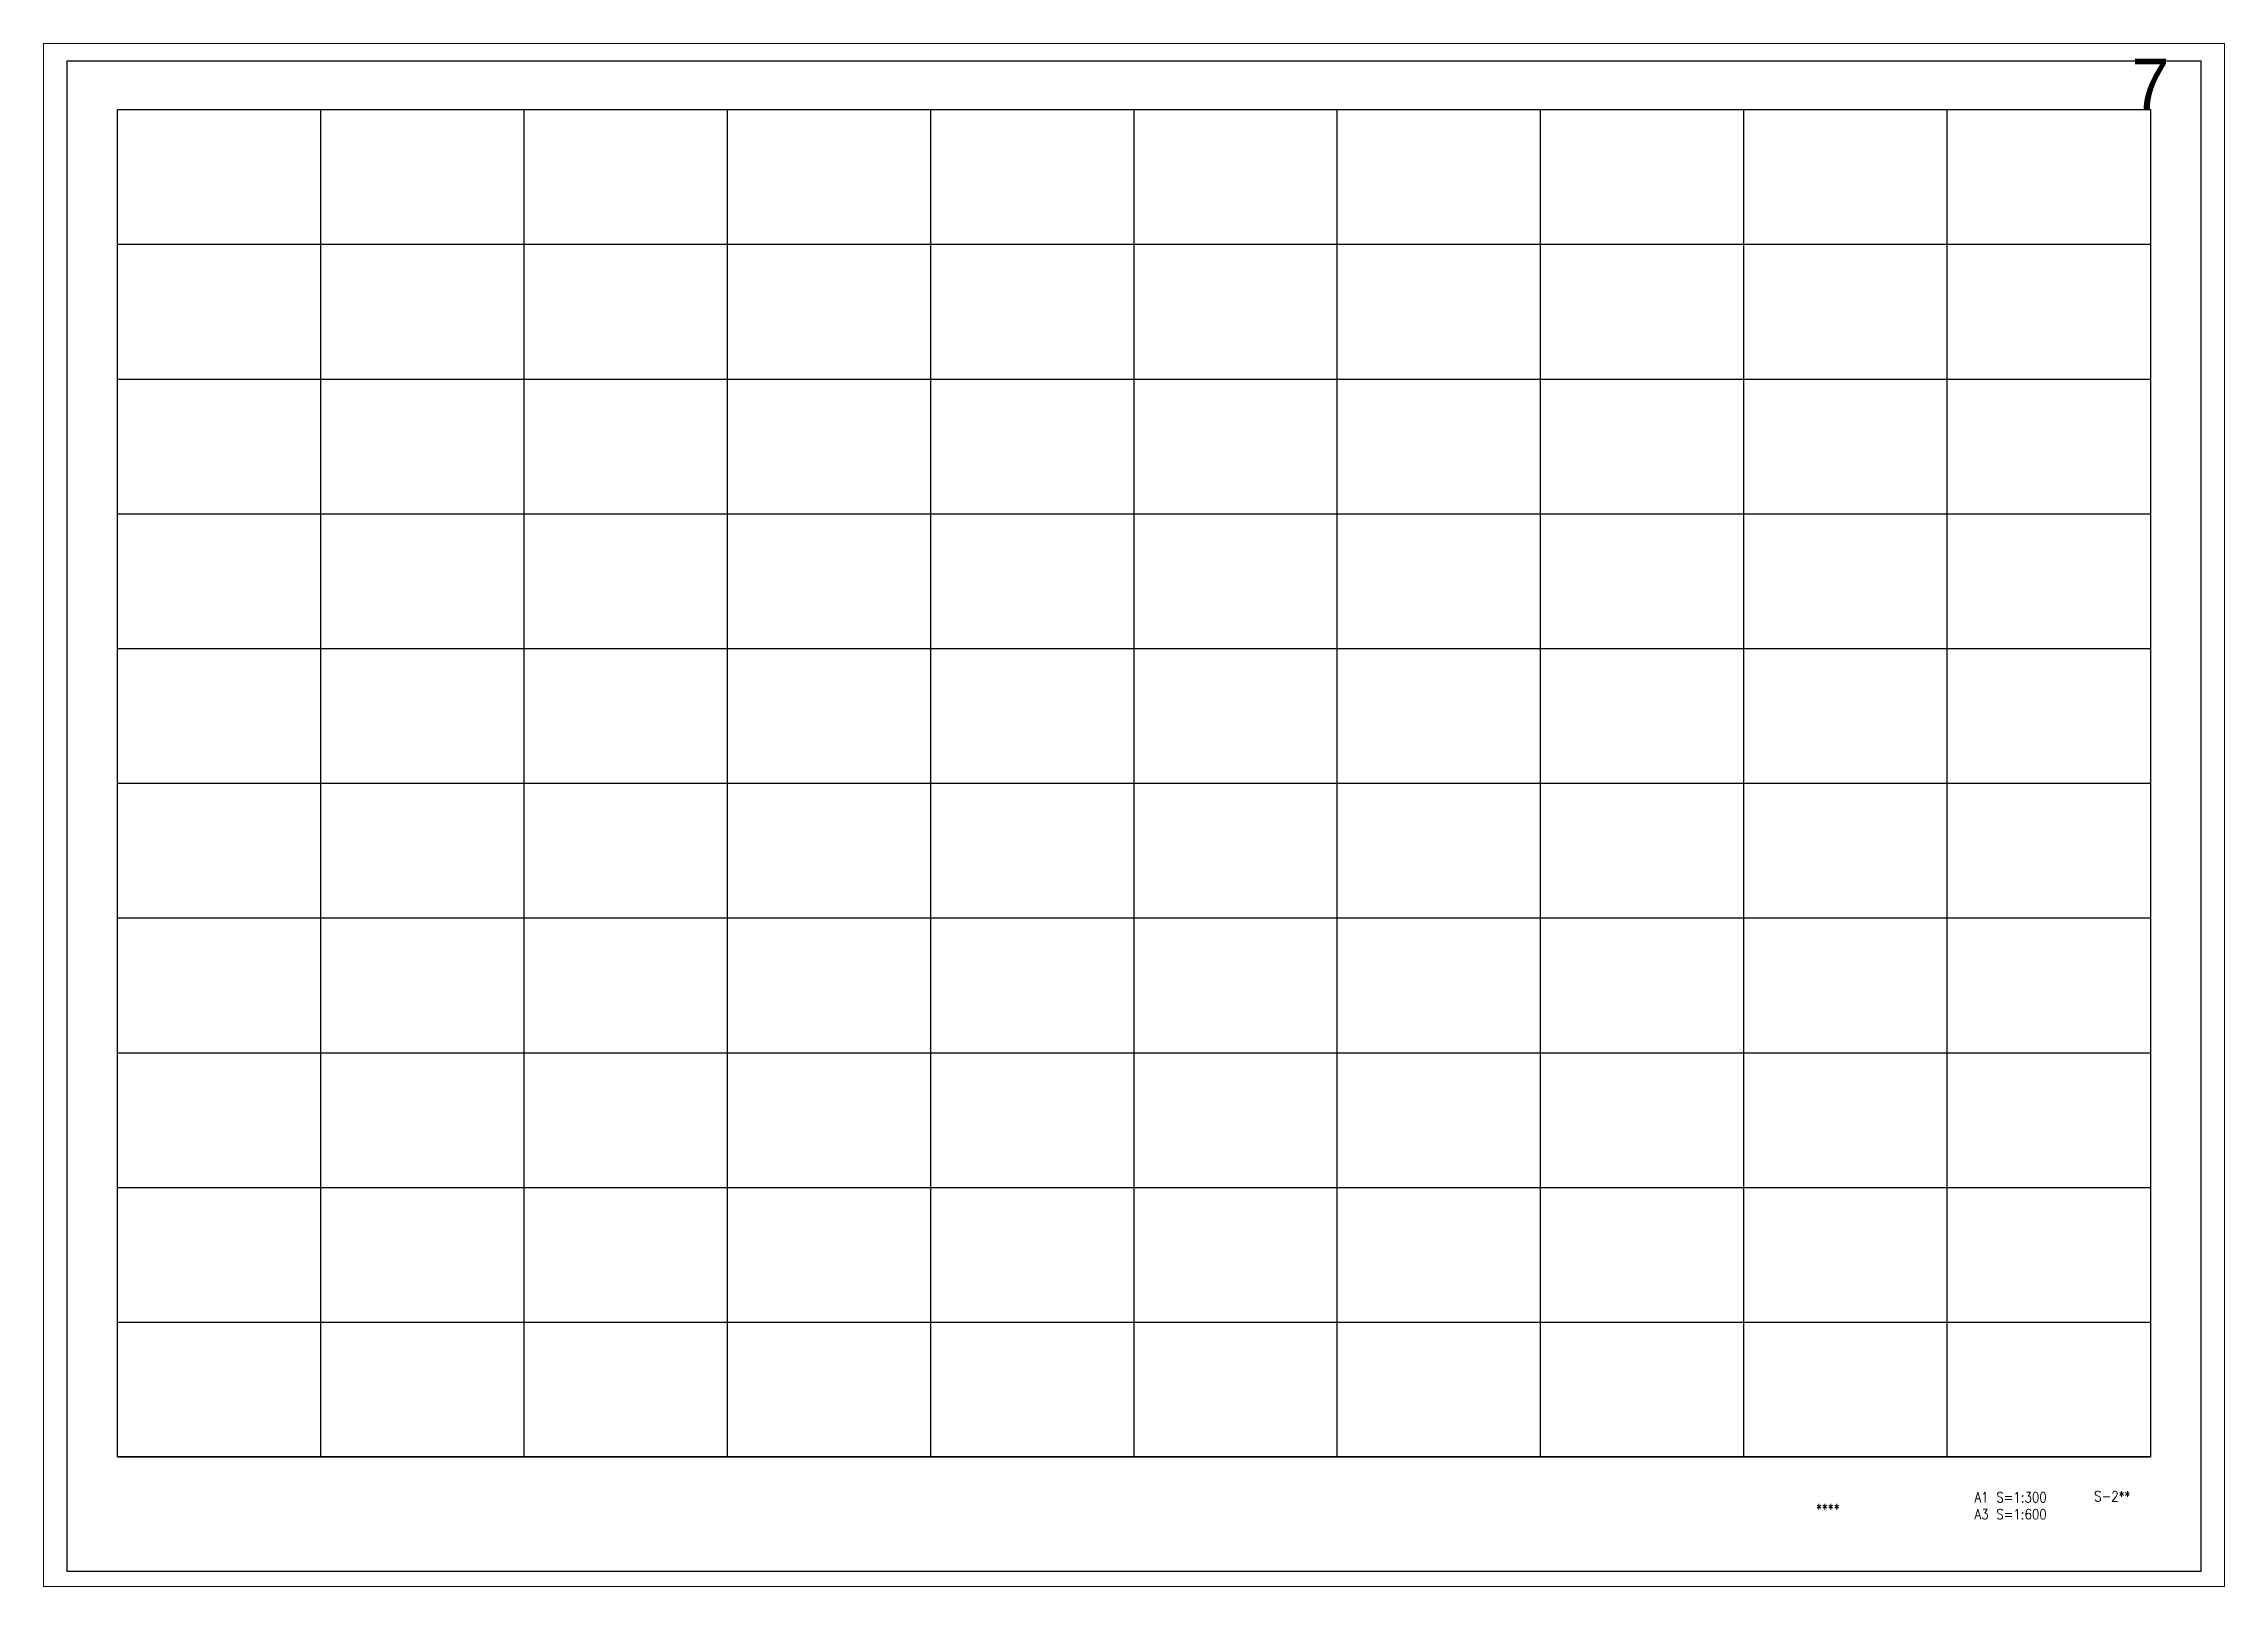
# Paper-space layout '07' of a CAD drawing. Extents: x -23 to 863, y -16 to 610.
# The model-space entities are those that its viewports show. They can reach past a viewport. Long polylines and large blocks are cut down to what shows.
import ezdxf
from ezdxf.enums import TextEntityAlignment as Align

# ---------------------------------------------------------------- set-up
doc = ezdxf.new("R2010")
doc.units = 0
doc.header["$MEASUREMENT"] = 0
doc.layers.get('Defpoints').update_dxf_attribs({"color": 251, "linetype": 'CONTINUOUS'})
doc.layers.add('99_レイアウト枠', color=251, linetype='CONTINUOUS', plot=False)
doc.layers.add('99_頁番号', color=6, linetype='CONTINUOUS')
doc.styles.add('DRACAD', font='txt', dxfattribs={"width": 0.85, "bigfont": 'extfont2'})
doc.styles.get("Standard").update_dxf_attribs({"font": 'Osaka.ttc'})

msp = doc.modelspace()

# ---------------------------------------------------------------- linework, layer by layer
at = {"layer": '99_レイアウト枠'}
for p, q in [((2000, -462900), (2000, -409900)), ((10000, -462900), (10000, -409900)), ((18000, -462900), (18000, -409900)), ((26000, -462900), (26000, -409900)), ((34000, -462900), (34000, -409900)), ((42000, -462900), (42000, -409900)), ((50000, -462900), (50000, -409900)), ((58000, -462900), (58000, -409900)), ((66000, -462900), (66000, -409900)), ((74000, -462900), (74000, -409900)), ((2000, -415200), (82000, -415200)), ((2000, -420500), (82000, -420500)), ((2000, -425800), (82000, -425800)), ((2000, -431100), (82000, -431100)), ((2000, -436400), (82000, -436400)), ((2000, -441700), (82000, -441700)), ((2000, -447000), (82000, -447000)), ((2000, -452300), (82000, -452300)), ((2000, -457600), (82000, -457600)), ((2000, -462900), (82000, -462900))]:
    msp.add_line(p, q, dxfattribs=at)
for points in [[(0, -467400), (84000, -467400), (84000, -408000), (0, -408000)], [(2000, -409900), (82000, -409900), (82000, -462900), (2000, -462900)]]:
    msp.add_lwpolyline(points, close=True, dxfattribs=at)

# ---------------------------------------------------------------- texts
msp.add_text('7', height=2000, dxfattribs=at).set_placement((82000, -409900), align=Align.CENTER)
at = {"layer": '99_頁番号', "char_height": 400, "attachment_point": 5, "style": 'DRACAD'}
for s, insert in [('A1 S=1:300^JA3 S=1:600', (76500, -464824.3)), ('{S-2**}', (80500, -464450)), ('{  ****  }', (69000, -464950))]:
    msp.add_mtext(s, dxfattribs=dict(at, insert=insert))

psp = doc.layouts.new('07')

# ---------------------------------------------------------------- viewports
at = {"layer": 'Defpoints'}
psp.add_viewport(center=(420, 297), size=(885.46, 626.16), view_center_point=(42000, -437650), view_height=60690, dxfattribs=at)

doc.saveas('drawing.dxf')
